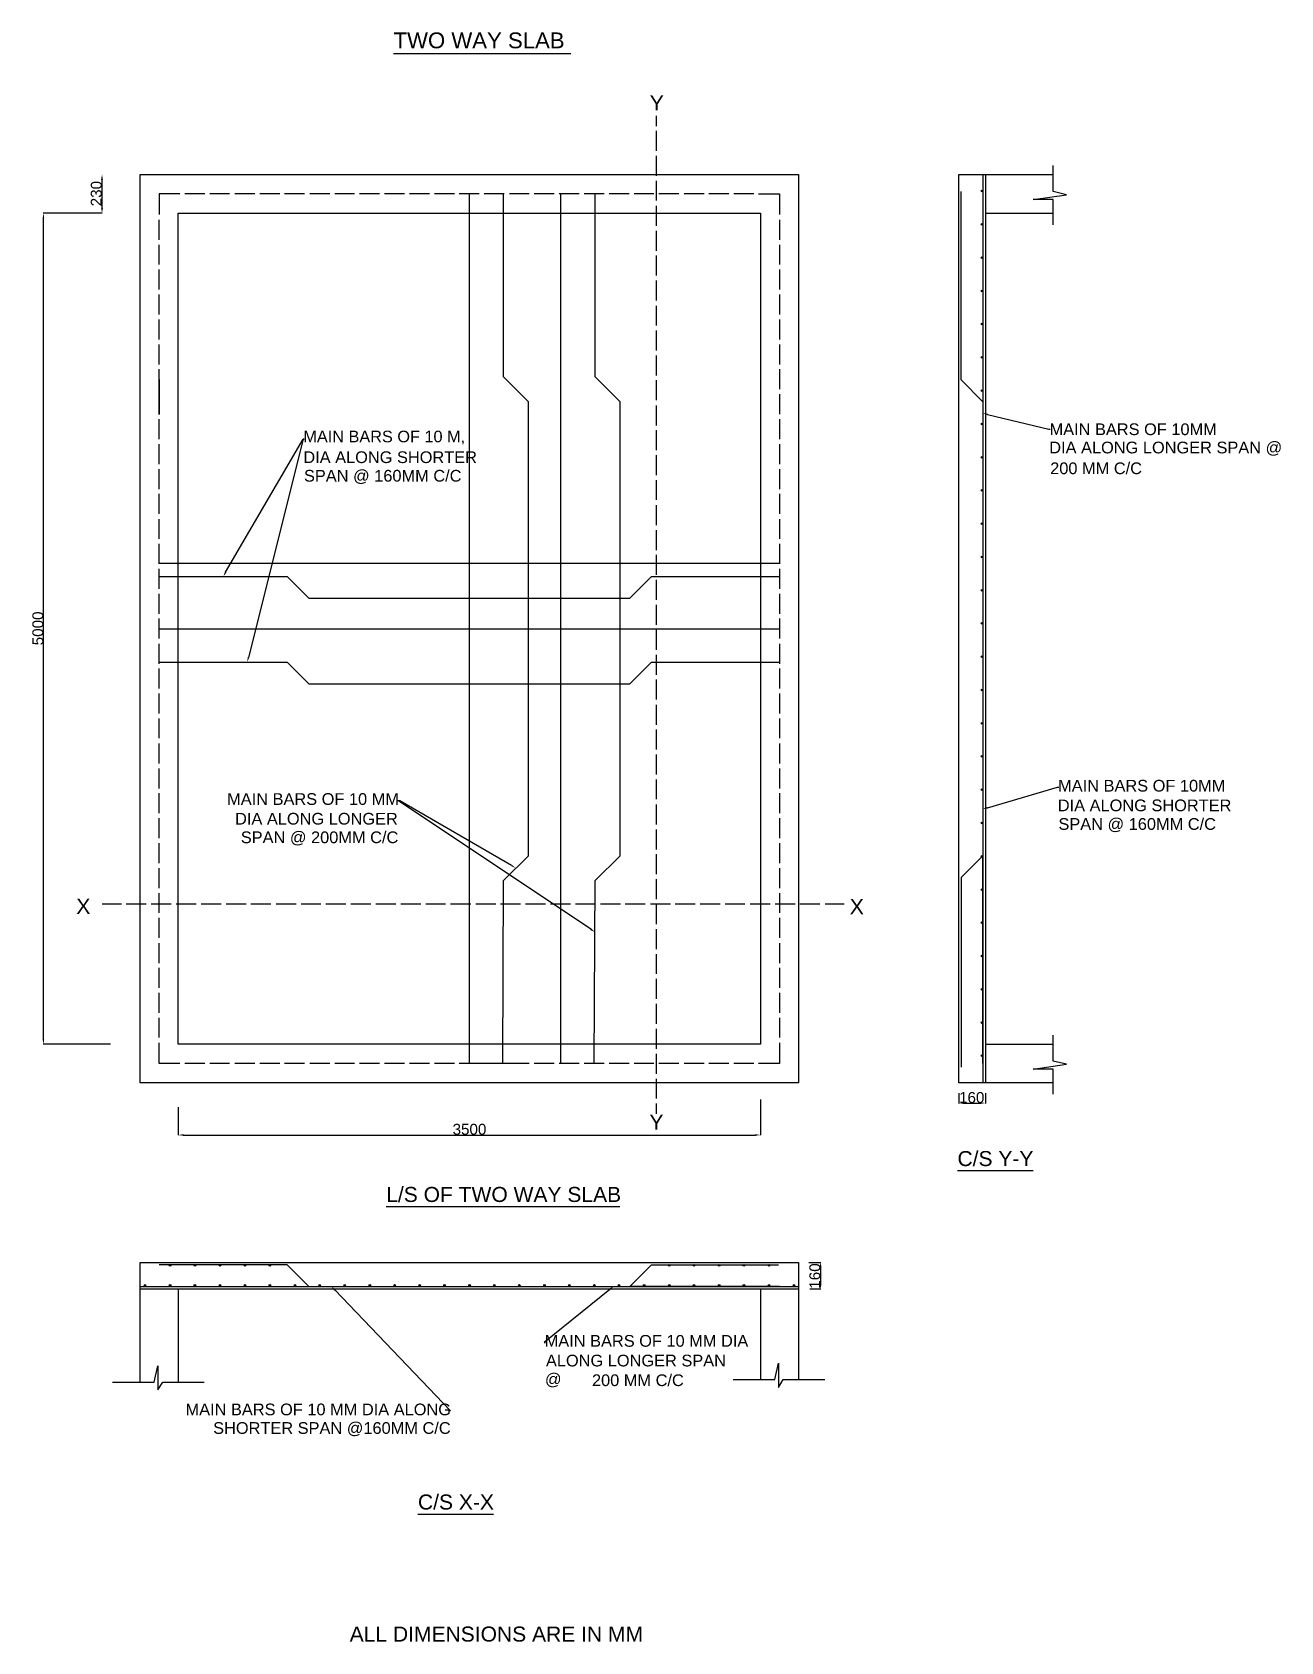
# Model space of a CAD drawing. Header units: millimetres. Extents: x 939 to 8444, y 1734 to 11413.
import ezdxf

# ---------------------------------------------------------------- set-up
doc = ezdxf.new("R2010")
doc.units = ezdxf.units.MM
doc.layers.add('PDF_0', color=7, linetype='Continuous')
doc.layers.add('PDF_Text', color=7, linetype='Continuous')
doc.styles.add('PDF ArialMT', font='arial.ttf')
doc.styles.add('PDF TimesNewRomanPS-BoldMT', font='arial.ttf')

msp = doc.modelspace()

# ---------------------------------------------------------------- linework, layer by layer
at = {"layer": 'PDF_0', "lineweight": 25}
for points in [[(3110.5, 11285.8), (4175.5, 11285.8)], [(4688.9, 10909.8), (4688.9, 10848.7)], [(4688.9, 10820.1), (4688.9, 10699.9)], [(4688.9, 10669.3), (4688.9, 10549.1)], [(1358.3, 10556.7), (1360.2, 10556.7)], [(7076.6, 5096.1), (6668.2, 5096.1), (6507.8, 5096.1), (6507.8, 10556.7), (6668.2, 10556.7), (6668.2, 5096.1)], [(6652.9, 10556.7), (6652.9, 5096.1)], [(6668.2, 10556.7), (7076.6, 10556.7)], [(7076.6, 10255.1), (7076.6, 10407.8), (6954.5, 10407.8), (7156.8, 10434.6), (7076.6, 10455.6), (7076.6, 10612.1)], [(1358.3, 10356.3), (1358.3, 10526.2)], [(4688.9, 10518.5), (4688.9, 10400.2)], [(6652.9, 10440.3), (6652.9, 9190.1), (6523.1, 9321.8), (6523.1, 10455.6)], [(1825.9, 10440.3), (1701.9, 10440.3), (1701.9, 10316.2)], [(1976.7, 10440.3), (1856.5, 10440.3)], [(2125.6, 10440.3), (2007.3, 10440.3)], [(2276.4, 10440.3), (2156.1, 10440.3)], [(2427.2, 10440.3), (2306.9, 10440.3)], [(2576, 10440.3), (2455.8, 10440.3)], [(2726.8, 10440.3), (2606.6, 10440.3)], [(2875.7, 10440.3), (2757.4, 10440.3)], [(3026.5, 10440.3), (2906.2, 10440.3)], [(3177.3, 10440.3), (3057, 10440.3)], [(3326.1, 10440.3), (3205.9, 10440.3)], [(3476.9, 10440.3), (3356.7, 10440.3)], [(3625.8, 10440.3), (3505.5, 10440.3)], [(3921.6, 5210.6), (3767, 5210.6), (3566.6, 5210.6), (3566.6, 10440.3)], [(3776.6, 10440.3), (3656.3, 10440.3)], [(3767, 5210.6), (3770.8, 6311.9), (3921.6, 6460.8), (3921.6, 9190.1), (3770.8, 9340.9), (3770.8, 10440.3)], [(3925.4, 10440.3), (3807.1, 10440.3)], [(4076.2, 10440.3), (3956, 10440.3)], [(4227, 10440.3), (4106.8, 10440.3)], [(4116.3, 5210.6), (4116.3, 10440.3)], [(4375.9, 10440.3), (4255.6, 10440.3)], [(4316.7, 5210.6), (4322.4, 6311.9), (4473.2, 6460.8), (4473.2, 9190.1), (4322.4, 9340.9), (4322.4, 10440.3)], [(4526.7, 10440.3), (4406.4, 10440.3)], [(4675.5, 10440.3), (4557.2, 10440.3)], [(4688.9, 10369.7), (4688.9, 10249.4)], [(4826.3, 10440.3), (4706.1, 10440.3)], [(4977.1, 10440.3), (4856.9, 10440.3)], [(5126, 10440.3), (5005.7, 10440.3)], [(5276.8, 10440.3), (5156.5, 10440.3)], [(5305.4, 10440.3), (5431.4, 10440.3), (5431.4, 10316.2)], [(1360.2, 10325.8), (1358.3, 10325.8), (1005.2, 10325.8)], [(1007.1, 5355.7), (1007.1, 10295.2)], [(1701.9, 10165.4), (1701.9, 10285.7)], [(5431.4, 10285.7), (5431.4, 10165.4)], [(6668.2, 10325.8), (7076.6, 10325.8)], [(4688.9, 10218.9), (4688.9, 10098.6)], [(1701.9, 10016.6), (1701.9, 10134.9)], [(4688.9, 10070), (4688.9, 9949.8)], [(5431.4, 10134.9), (5431.4, 10016.6)], [(1701.9, 9865.8), (1701.9, 9986)], [(5431.4, 9986), (5431.4, 9865.8)], [(4688.9, 9919.2), (4688.9, 9799)], [(1701.9, 9715), (1701.9, 9835.2)], [(5431.4, 9835.2), (5431.4, 9715)], [(1701.9, 9566.1), (1701.9, 9686.4)], [(4688.9, 9768.4), (4688.9, 9650.1)], [(5431.4, 9686.4), (5431.4, 9566.1)], [(4688.9, 9619.6), (4688.9, 9499.3)], [(1701.9, 9415.3), (1701.9, 9535.6)], [(5431.4, 9535.6), (5431.4, 9415.3)], [(4688.9, 9468.8), (4688.9, 9348.5)], [(1701.9, 9266.5), (1701.9, 9386.7)], [(1701.9, 9113.8), (1701.9, 9325.6), (1701.9, 9113.8)], [(4688.9, 9319.9), (4688.9, 9199.7)], [(5431.4, 9386.7), (5431.4, 9266.5)], [(1701.9, 9115.7), (1701.9, 9235.9)], [(5431.4, 9235.9), (5431.4, 9115.7)], [(4688.9, 9169.1), (4688.9, 9048.9)], [(6681.5, 9113.8), (7049.9, 9026), (7057.5, 9026)], [(1701.9, 8966.8), (1701.9, 9085.2)], [(4688.9, 9020.3), (4688.9, 8900)], [(5431.4, 9085.2), (5431.4, 8966.8)], [(1701.9, 8816), (1701.9, 8936.3)], [(2100.8, 8165.2), (2566.5, 8966.8), (2574.1, 8966.8), (2566.5, 8966.8), (2238.2, 7653.7)], [(5431.4, 8936.3), (5431.4, 8816)], [(4688.9, 8869.5), (4688.9, 8749.2)], [(1701.9, 8665.3), (1701.9, 8785.5)], [(4688.9, 8718.7), (4688.9, 8600.4)], [(5431.4, 8785.5), (5431.4, 8665.3)], [(1701.9, 8516.4), (1701.9, 8636.6)], [(5431.4, 8636.6), (5431.4, 8516.4)], [(4688.9, 8569.8), (4688.9, 8449.6)], [(1701.9, 8365.6), (1701.9, 8485.8)], [(5431.4, 8485.8), (5431.4, 8365.6)], [(1701.9, 8216.7), (1701.9, 8337)], [(4688.9, 8419), (4688.9, 8298.8)], [(5431.4, 8337), (5431.4, 8216.7)], [(4688.9, 8270.2), (4688.9, 8149.9)], [(1701.9, 8220.5), (5431.4, 8220.5)], [(1701.9, 8065.9), (1701.9, 8186.2)], [(1701.9, 8140.4), (2471.1, 8140.4), (2600.8, 8010.6), (4530.5, 8010.6), (4662.2, 8140.4), (5431.4, 8140.4)], [(5431.4, 8186.2), (5431.4, 8065.9)], [(1701.9, 7915.2), (1701.9, 8035.4)], [(4688.9, 8119.4), (4688.9, 7999.1)], [(5431.4, 8035.4), (5431.4, 7915.2)], [(4688.9, 7970.5), (4688.9, 7850.3)], [(1701.9, 7766.3), (1701.9, 7886.5)], [(5431.4, 7886.5), (5431.4, 7766.3)], [(1701.9, 7825.4), (5431.4, 7825.4)], [(4688.9, 7819.7), (4688.9, 7699.5)], [(1701.9, 7615.5), (1701.9, 7735.7)], [(4688.9, 7668.9), (4688.9, 7548.7)], [(5431.4, 7735.7), (5431.4, 7615.5)], [(1701.9, 7625), (2471.1, 7625), (2600.8, 7495.3), (4530.5, 7495.3), (4662.2, 7625), (5431.4, 7625)], [(1701.9, 7466.6), (1701.9, 7586.9)], [(5431.4, 7586.9), (5431.4, 7466.6)], [(4688.9, 7520.1), (4688.9, 7399.8)], [(1701.9, 7315.8), (1701.9, 7436.1)], [(4688.9, 7369.3), (4688.9, 7249)], [(5431.4, 7436.1), (5431.4, 7315.8)], [(1701.9, 7167), (1701.9, 7285.3)], [(5431.4, 7285.3), (5431.4, 7167)], [(4688.9, 7220.4), (4688.9, 7100.2)], [(1701.9, 7016.2), (1701.9, 7136.4)], [(4688.9, 7069.6), (4688.9, 6949.4)], [(5431.4, 7136.4), (5431.4, 7016.2)], [(1701.9, 6865.4), (1701.9, 6985.6)], [(5431.4, 6985.6), (5431.4, 6865.4)], [(4688.9, 6918.8), (4688.9, 6800.5)], [(6681.5, 6749), (7101.4, 6873), (7109.1, 6873)], [(1701.9, 6716.5), (1701.9, 6836.8)], [(4295.7, 6019.9), (3141, 6791), (3131.4, 6791)], [(3820.5, 6401.6), (3148.6, 6791), (3141, 6791)], [(5431.4, 6836.8), (5431.4, 6716.5)], [(1701.9, 6565.7), (1701.9, 6686)], [(4688.9, 6770), (4688.9, 6649.7)], [(5431.4, 6686), (5431.4, 6565.7)], [(4688.9, 6619.2), (4688.9, 6498.9)], [(1701.9, 6416.9), (1701.9, 6537.1)], [(5431.4, 6537.1), (5431.4, 6416.9)], [(4688.9, 6470.3), (4688.9, 6350.1)], [(6652.9, 5210.6), (6652.9, 6460.8), (6523.1, 6331), (6523.1, 5189.6)], [(1701.9, 6266.1), (1701.9, 6386.3)], [(4688.9, 6319.5), (4688.9, 6199.3)], [(5431.4, 6386.3), (5431.4, 6266.1)], [(1701.9, 6117.2), (1701.9, 6235.6)], [(5431.4, 6235.6), (5431.4, 6117.2)], [(1360.2, 6172.6), (1474.8, 6172.6)], [(1503.4, 6172.6), (1623.6, 6172.6)], [(1654.2, 6172.6), (1774.4, 6172.6)], [(1804.9, 6172.6), (1925.2, 6172.6)], [(1953.8, 6172.6), (2074.1, 6172.6)], [(2104.6, 6172.6), (2224.8, 6172.6)], [(2253.5, 6172.6), (2373.7, 6172.6)], [(2404.3, 6172.6), (2524.5, 6172.6)], [(2555, 6172.6), (2673.4, 6172.6)], [(2703.9, 6172.6), (2824.2, 6172.6)], [(2854.7, 6172.6), (2974.9, 6172.6)], [(3003.6, 6172.6), (3123.8, 6172.6)], [(3154.4, 6172.6), (3274.6, 6172.6)], [(3305.1, 6172.6), (3423.5, 6172.6)], [(3454, 6172.6), (3574.3, 6172.6)], [(3604.8, 6172.6), (3725, 6172.6)], [(3753.7, 6172.6), (3873.9, 6172.6)], [(3904.4, 6172.6), (4024.7, 6172.6)], [(4053.3, 6172.6), (4173.6, 6172.6)], [(4204.1, 6172.6), (4324.3, 6172.6)], [(4354.9, 6172.6), (4475.1, 6172.6)], [(4503.8, 6172.6), (4624, 6172.6)], [(4654.5, 6172.6), (4774.8, 6172.6)], [(4688.9, 6170.7), (4688.9, 6050.4)], [(4803.4, 6172.6), (4923.7, 6172.6)], [(4954.2, 6172.6), (5074.4, 6172.6)], [(5105, 6172.6), (5223.3, 6172.6)], [(5253.9, 6172.6), (5374.1, 6172.6)], [(5404.6, 6172.6), (5524.9, 6172.6)], [(5553.5, 6172.6), (5673.8, 6172.6)], [(5704.3, 6172.6), (5818.8, 6172.6)], [(1701.9, 5966.4), (1701.9, 6086.7)], [(4688.9, 6019.9), (4688.9, 5899.6)], [(5431.4, 6086.7), (5431.4, 5966.4)], [(1701.9, 5815.7), (1701.9, 5935.9)], [(5431.4, 5935.9), (5431.4, 5815.7)], [(4688.9, 5869.1), (4688.9, 5750.8)], [(1701.9, 5666.8), (1701.9, 5787)], [(4688.9, 5720.2), (4688.9, 5600)], [(5431.4, 5787), (5431.4, 5666.8)], [(1701.9, 5516), (1701.9, 5636.2)], [(5431.4, 5636.2), (5431.4, 5516)], [(4688.9, 5569.4), (4688.9, 5449.2)], [(1701.9, 5367.1), (1701.9, 5485.5)], [(4688.9, 5420.6), (4688.9, 5300.3)], [(5431.4, 5485.5), (5431.4, 5367.1)], [(1409.9, 5327), (1005.2, 5327)], [(1825.9, 5210.6), (1701.9, 5210.6), (1701.9, 5336.6)], [(5431.4, 5336.6), (5431.4, 5210.6), (5305.4, 5210.6)], [(6668.2, 5327), (7076.6, 5327)], [(7076.6, 5027.4), (7076.6, 5178.2), (6954.5, 5178.2), (7156.8, 5206.8), (7076.6, 5225.9), (7076.6, 5382.4)], [(4688.9, 5269.8), (4688.9, 5149.5)], [(1976.7, 5210.6), (1856.5, 5210.6)], [(2125.6, 5210.6), (2007.3, 5210.6)], [(2276.4, 5210.6), (2156.1, 5210.6)], [(2427.2, 5210.6), (2306.9, 5210.6)], [(2576, 5210.6), (2455.8, 5210.6)], [(2726.8, 5210.6), (2606.6, 5210.6)], [(2875.7, 5210.6), (2757.4, 5210.6)], [(3026.5, 5210.6), (2906.2, 5210.6)], [(3177.3, 5210.6), (3057, 5210.6)], [(3326.1, 5210.6), (3205.9, 5210.6)], [(3476.9, 5210.6), (3356.7, 5210.6)], [(3625.8, 5210.6), (3505.5, 5210.6)], [(3776.6, 5210.6), (3656.3, 5210.6)], [(3925.4, 5210.6), (3807.1, 5210.6)], [(4076.2, 5210.6), (3956, 5210.6)], [(4227, 5210.6), (4106.8, 5210.6)], [(4375.9, 5210.6), (4255.6, 5210.6)], [(4526.7, 5210.6), (4406.4, 5210.6)], [(4675.5, 5210.6), (4557.2, 5210.6)], [(4826.3, 5210.6), (4706.1, 5210.6)], [(4977.1, 5210.6), (4856.9, 5210.6)], [(5126, 5210.6), (5005.7, 5210.6)], [(5276.8, 5210.6), (5156.5, 5210.6)], [(4688.9, 5119), (4688.9, 5000.7)], [(6507.8, 5033.1), (6507.8, 4972)], [(6668.2, 5033.1), (6668.2, 4972)], [(1816.4, 4949.1), (1816.4, 4781.2)], [(4688.9, 4970.1), (4688.9, 4909)], [(5316.8, 4994.9), (5316.8, 4781.2)], [(6538.4, 4973.9), (6637.6, 4973.9)], [(1846.9, 4781.2), (5286.3, 4781.2)], [(6500.2, 4567.4), (6954.5, 4567.4)], [(3066.6, 4351.7), (4471.3, 4351.7)], [(1587.4, 3296.3), (1587.4, 3786.8), (1587.4, 4015.8), (5545.9, 4015.8), (5545.9, 3786.8), (5545.9, 3311.5)], [(1701.9, 3870.8), (2600.8, 3870.8), (2471.1, 4000.5), (1701.9, 4000.5)], [(5431.4, 3870.8), (4530.5, 3870.8), (4662.2, 4000.5), (5425.6, 4000.5)], [(5607, 4015.8), (5679.5, 4015.8)], [(5677.6, 3987.2), (5677.6, 3886)], [(1587.4, 3870.8), (5545.9, 3870.8)], [(1587.4, 3857.4), (5545.9, 3857.4)], [(1816.4, 3857.4), (1816.4, 3296.3)], [(2757.4, 3849.8), (3452.1, 3122.6), (3442.6, 3122.6)], [(4410.2, 3851.7), (4017.1, 3532.9), (4024.7, 3532.9)], [(5316.8, 3857.4), (5316.8, 3311.5)], [(5612.7, 3857.4), (5679.5, 3857.4)], [(1421.3, 3296.3), (1671.3, 3296.3), (1694.2, 3393.6), (1694.2, 3248.5), (1722.9, 3296.3), (1972.9, 3296.3)], [(5152.7, 3311.5), (5402.7, 3311.5), (5423.7, 3408.9), (5423.7, 3263.8), (5452.4, 3311.5), (5702.4, 3311.5)], [(3257.4, 2502.3), (3711.7, 2502.3)]]:
    msp.add_lwpolyline(points, dxfattribs=at)
for points in [[(1587.4, 10556.7), (5545.9, 10556.7), (5545.9, 5096.1), (1587.4, 5096.1)], [(1816.4, 10325.8), (5316.8, 10325.8), (5316.8, 5327), (1816.4, 5327)]]:
    msp.add_lwpolyline(points, close=True, dxfattribs=at)
for centre in [(6648.1, 10458.4), (6648.1, 10258), (6648.1, 10057.6), (6648.1, 9857.2), (6648.1, 9658.7), (6648.1, 9458.3), (6648.1, 9257.9), (6648.1, 9057.5), (6648.1, 8857.1), (6648.1, 8658.6), (6648.1, 8458.2), (6648.1, 8257.8), (6648.1, 8057.3), (6648.1, 7858.9), (6648.1, 7658.4), (6648.1, 7458), (6648.1, 7257.6), (6648.1, 7059.1), (6648.1, 6858.7), (6648.1, 6658.3), (6648.1, 6457.9), (6648.1, 6257.5), (6648.1, 6059), (6648.1, 5858.6), (6648.1, 5658.2), (6648.1, 5457.8), (6648.1, 5259.3), (1767.7, 3997.7), (1916.6, 3997.7), (2067.4, 3997.7), (2218.2, 3997.7), (2367, 3997.7), (4768.1, 3997.7), (4917, 3997.7), (5067.8, 3997.7), (5216.6, 3997.7), (5367.4, 3997.7), (1616.9, 3877.4), (1767.7, 3877.4), (1916.6, 3877.4), (2067.4, 3877.4), (2218.2, 3877.4), (2367, 3877.4), (2517.8, 3877.4), (2666.7, 3877.4), (2817.5, 3877.4), (2968.3, 3877.4), (3117.1, 3877.4), (3267.9, 3877.4), (3416.8, 3877.4), (3567.6, 3877.4), (3716.4, 3877.4), (3867.2, 3877.4), (4018, 3877.4), (4166.9, 3877.4), (4317.7, 3877.4), (4466.5, 3877.4), (4617.3, 3877.4), (4768.1, 3877.4), (4917, 3877.4), (5067.8, 3877.4), (5216.6, 3877.4), (5367.4, 3877.4), (5518.2, 3877.4)]:
    msp.add_circle(centre, 4.77, dxfattribs=at)
at = {"layer": 'PDF_0', "transparency": 33554559}
for points in [[(1352.6, 10526.2), (1364, 10526.2), (1358.3, 10556.7)], [(1001.4, 10295.2), (1011, 10295.2), (1007.1, 10325.8)], [(1352.6, 10356.3), (1364, 10356.3), (1358.3, 10325.8)], [(6681.5, 9110), (6652.9, 9121.4), (6683.4, 9119.5)], [(2106.5, 8163.3), (2087.4, 8140.4), (2097, 8169)], [(2243.9, 7653.7), (2230.6, 7625), (2234.4, 7655.6)], [(6683.4, 6745.2), (6652.9, 6741.3), (6679.6, 6754.7)], [(3822.4, 6405.4), (3847.2, 6386.3), (3818.6, 6397.8)], [(4299.5, 6023.7), (4320.5, 6002.7), (4293.8, 6014.2)], [(1001.4, 5355.7), (1011, 5355.7), (1007.1, 5327)], [(6538.4, 4977.8), (6538.4, 4968.2), (6507.8, 4973.9)], [(6637.6, 4977.8), (6637.6, 4968.2), (6668.2, 4973.9)], [(1846.9, 4786.9), (1846.9, 4777.4), (1816.4, 4781.2)], [(5286.3, 4786.9), (5286.3, 4777.4), (5316.8, 4781.2)], [(5671.8, 3987.2), (5683.3, 3987.2), (5677.6, 4015.8)], [(5671.8, 3886), (5683.3, 3886), (5677.6, 3857.4)], [(2753.5, 3845.9), (2736.4, 3870.8), (2761.2, 3853.6)], [(4406.4, 3857.4), (4433.1, 3870.8), (4412.1, 3847.8)]]:
    msp.add_solid(points, dxfattribs=at)

# ---------------------------------------------------------------- texts
at = {"layer": 'PDF_Text', "attachment_point": 4}
for s, insert, char_height, style in [('TWO WAY SLAB', (3110.6, 11363.3), 95.324, 'PDF TimesNewRomanPS-BoldMT'), ('Y', (4650.9, 10987.6), 90.5, 'PDF ArialMT'), ('MAIN BARS OF 10 M,', (2568.5, 8975.4), 69.994, 'PDF ArialMT'), ('MAIN BARS OF 10MM', (7054, 9025), 70.403, 'PDF ArialMT'), ('DIA ALONG LONGER SPAN @', (7052.1, 8908.6), 70.403, 'PDF ArialMT'), ('DIA ALONG SHORTER', (2568.5, 8857), 70.403, 'PDF ArialMT'), ('200 MM C/C', (7057.8, 8790.2), 70.4, 'PDF ArialMT'), ('SPAN @ 160MM C/C', (2572.3, 8738.7), 70.403, 'PDF ArialMT'), ('MAIN BARS OF 10MM', (7105.5, 6881.5), 70.403, 'PDF ArialMT'), ('MAIN BARS OF 10 MM', (2110.4, 6801.4), 70.403, 'PDF ArialMT'), ('DIA ALONG SHORTER', (7103.6, 6763.2), 70.403, 'PDF ArialMT'), ('DIA ALONG LONGER', (2158.1, 6683), 70.403, 'PDF ArialMT'), ('SPAN @ 160MM C/C', (7107.4, 6644.8), 70.403, 'PDF ArialMT'), ('SPAN @ 200MM C/C', (2192.5, 6564.7), 70.403, 'PDF ArialMT'), ('X', (1203.8, 6156.7), 90.5, 'PDF ArialMT'), ('X', (5853.4, 6154.7), 90.5, 'PDF ArialMT'), ('160', (6510, 5006.6), 65.37, 'PDF ArialMT'), ('3500', (3465.6, 4815.7), 65.37, 'PDF ArialMT'), ('Y', (4649, 4858.7), 90.5, 'PDF ArialMT'), ('C/S Y-Y', (6500.5, 4639.2), 90.52, 'PDF ArialMT'), ('L/S OF TWO WAY SLAB', (3066.7, 4423.5), 90.518, 'PDF ArialMT'), ('MAIN BARS OF 10 MM DIA', (4019.1, 3543.2), 70.403, 'PDF ArialMT'), ('ALONG LONGER SPAN', (4026.8, 3424.8), 70.403, 'PDF ArialMT'), ('@', (4021, 3306.5), 70.4, 'PDF ArialMT'), ('200 MM C/C', (4303.5, 3306.5), 70.4, 'PDF ArialMT'), ('MAIN BARS OF 10 MM DIA ALONG', (1860.4, 3130.9), 70.403, 'PDF ArialMT'), ('SHORTER SPAN @160MM C/C', (2026.4, 3012.6), 70.403, 'PDF ArialMT'), ('C/S X-X', (3257.5, 2574), 90.52, 'PDF ArialMT'), ('ALL DIMENSIONS ARE IN MM', (2847.2, 1780), 90.518, 'PDF ArialMT')]:
    msp.add_mtext(s, dxfattribs=dict(at, insert=insert, char_height=char_height, style=style))
at = {"layer": 'PDF_Text', "char_height": 65.37, "attachment_point": 4, "rotation": 90, "style": 'PDF ArialMT'}
for s, insert in [('230', (1324, 10366.2)), ('5000', (972.8, 7726.5)), ('160', (5643.4, 3857.5))]:
    msp.add_mtext(s, dxfattribs=dict(at, insert=insert))

doc.saveas('drawing.dxf')
